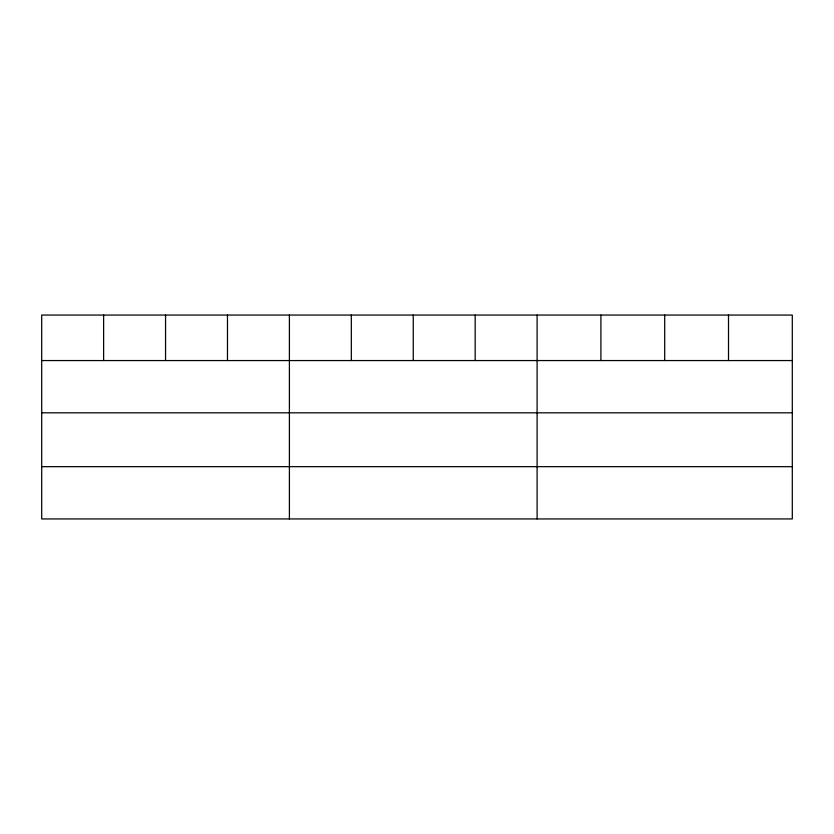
<?xml version="1.0" encoding="UTF-8"?>
<svg xmlns="http://www.w3.org/2000/svg" width="834" height="834" viewBox="0 0 834 834"><rect width="100%" height="100%" fill="white"/><g stroke="black" fill="none" stroke-linecap="round" stroke-linejoin="round"><path stroke-width="1.25" d="M792.3 412.82L792.3 315.064L41.7 315.064L41.7 518.936L792.3 518.936L792.3 412.82L41.7 412.82M41.7 360.559L792.3 360.559M41.7 466.675L792.3 466.675M728.499 315.064L728.499 360.559M664.698 315.064L664.698 360.559M600.897 315.064L600.897 360.559M537.096 315.064L537.096 518.936M475.171 315.064L475.171 360.559M413.247 315.064L413.247 360.559M351.322 315.064L351.322 360.559M289.398 315.064L289.398 518.936M227.473 315.064L227.473 360.559M165.549 315.064L165.549 360.559M103.624 315.064L103.624 360.559"/></g></svg>
